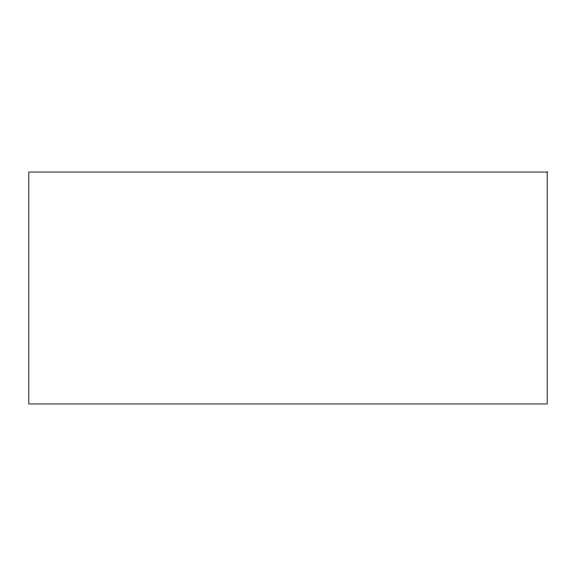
<?xml version="1.0" encoding="UTF-8"?>
<svg xmlns="http://www.w3.org/2000/svg" width="576" height="576" viewBox="0 0 576 576"><rect width="100%" height="100%" fill="white"/><g stroke="black" fill="none" stroke-linecap="round" stroke-linejoin="round"><path stroke-width="0.86" d="M547.2 172.044L28.8 172.044L28.8 403.956L547.2 403.956L547.2 172.044"/></g></svg>
